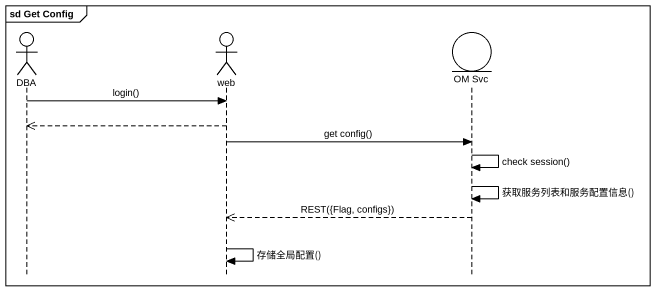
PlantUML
@startuml
mainframe sd Get Config
hide footbox
actor DBA
actor web
entity "OM Svc" as OM_Svc

DBA -> web : login()
web -->> DBA
web -> OM_Svc : get config()
OM_Svc -> OM_Svc : check session()
OM_Svc -> OM_Svc : 获取服务列表和服务配置信息()
OM_Svc -->> web : REST({Flag, configs})
web -> web : 存储全局配置()
@enduml
